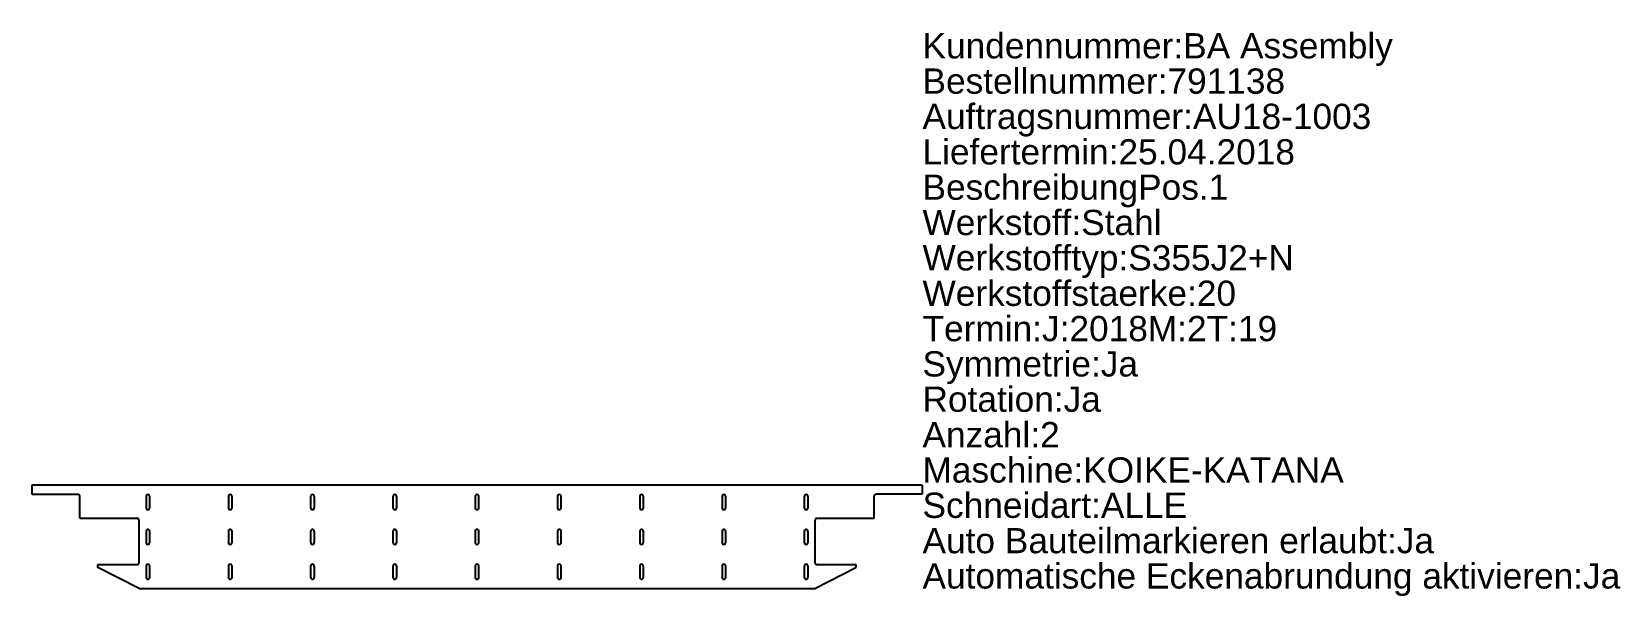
# Model space of a CAD drawing. Extents: x 1476 to 12094, y 2227 to 5999.
import ezdxf

# ---------------------------------------------------------------- set-up
doc = ezdxf.new("R2010")
doc.units = 0
doc.layers.add('Bemassung', color=7, linetype='CONTINUOUS')
doc.layers.add('Schneiden_Uhrzeiger', color=7, linetype='CONTINUOUS')
doc.styles.add('Bemaßung', font='', dxfattribs={"height": 10})
doc.styles.get('Bemaßung').set_extended_font_data('Arial')

msp = doc.modelspace()

# ---------------------------------------------------------------- linework, layer by layer
at = {"layer": 'Schneiden_Uhrzeiger', "color": 93, "linetype": 'CONTINUOUS'}
for p, q in [((1476, 2968), (1476, 2908)), ((7428, 2968), (1476, 2968)), ((1476, 2908), (1786, 2908)), ((1796, 2748), (1796, 2898)), ((2240, 2893), (2240, 2818)), ((2265, 2818), (2265, 2893)), ((2790, 2893), (2790, 2818)), ((2815, 2818), (2815, 2893)), ((3340, 2893), (3340, 2818)), ((3365, 2818), (3365, 2893)), ((3890, 2893), (3890, 2818)), ((3915, 2818), (3915, 2893)), ((4440, 2893), (4440, 2818)), ((4465, 2818), (4465, 2893)), ((4990, 2893), (4990, 2818)), ((5015, 2818), (5015, 2893)), ((5540, 2893), (5540, 2818)), ((5565, 2818), (5565, 2893)), ((6090, 2893), (6090, 2818)), ((6115, 2818), (6115, 2893)), ((6640, 2893), (6640, 2818)), ((6665, 2818), (6665, 2893)), ((7108, 2748), (7108, 2898)), ((7428, 2908), (7118, 2908)), ((7428, 2968), (7428, 2908)), ((1796, 2748), (2181, 2748)), ((2191, 2738), (2191, 2448)), ((2240, 2660), (2240, 2585)), ((2265, 2585), (2265, 2660)), ((2790, 2660), (2790, 2585)), ((2815, 2585), (2815, 2660)), ((3340, 2660), (3340, 2585)), ((3365, 2585), (3365, 2660)), ((3890, 2660), (3890, 2585)), ((3915, 2585), (3915, 2660)), ((4440, 2660), (4440, 2585)), ((4465, 2585), (4465, 2660)), ((4990, 2660), (4990, 2585)), ((5015, 2585), (5015, 2660)), ((5540, 2660), (5540, 2585)), ((5565, 2585), (5565, 2660)), ((6090, 2660), (6090, 2585)), ((6115, 2585), (6115, 2660)), ((6640, 2660), (6640, 2585)), ((6665, 2585), (6665, 2660)), ((6713, 2448), (6713, 2738)), ((6723, 2748), (7108, 2748)), ((1918, 2418), (1918, 2438)), ((1918, 2438), (2181, 2438)), ((2193, 2278), (1918, 2418)), ((2240, 2428), (2240, 2353)), ((2265, 2353), (2265, 2428)), ((2790, 2428), (2790, 2353)), ((2815, 2353), (2815, 2428)), ((3340, 2428), (3340, 2353)), ((3365, 2353), (3365, 2428)), ((3890, 2428), (3890, 2353)), ((3915, 2353), (3915, 2428)), ((4440, 2428), (4440, 2353)), ((4465, 2353), (4465, 2428)), ((4990, 2428), (4990, 2353)), ((5015, 2353), (5015, 2428)), ((5540, 2428), (5540, 2353)), ((5565, 2353), (5565, 2428)), ((6090, 2428), (6090, 2353)), ((6115, 2353), (6115, 2428)), ((6640, 2428), (6640, 2353)), ((6665, 2353), (6665, 2428)), ((6710, 2278), (6985, 2418)), ((6723, 2438), (6985, 2438)), ((6985, 2438), (6985, 2418)), ((2193, 2278), (6710, 2278))]:
    msp.add_line(p, q, dxfattribs=at)
for centre, radius, start, end in [((1786, 2898), 10, 0, 90), ((2252, 2893), 12.5, 0, 180), ((2802, 2893), 12.5, 0, 180), ((3352, 2893), 12.5, 0, 180), ((3902, 2893), 12.5, 0, 180), ((4452, 2893), 12.5, 0, 180), ((5002, 2893), 12.5, 0, 180), ((5552, 2893), 12.5, 0, 180), ((6102, 2893), 12.5, 0, 180), ((6652, 2893), 12.5, 0, 180), ((7118, 2898), 10, 90, 180), ((2252, 2818), 12.5, 180, 360), ((2802, 2818), 12.5, 180, 360), ((3352, 2818), 12.5, 180, 360), ((3902, 2818), 12.5, 180, 360), ((4452, 2818), 12.5, 180, 360), ((5002, 2818), 12.5, 180, 360), ((5552, 2818), 12.5, 180, 360), ((6102, 2818), 12.5, 180, 360), ((6652, 2818), 12.5, 180, 360), ((2181, 2738), 10, 0, 90), ((2252, 2660), 12.5, 0, 180), ((2802, 2660), 12.5, 0, 180), ((3352, 2660), 12.5, 0, 180), ((3902, 2660), 12.5, 0, 180), ((4452, 2660), 12.5, 0, 180), ((5002, 2660), 12.5, 0, 180), ((5552, 2660), 12.5, 0, 180), ((6102, 2660), 12.5, 0, 180), ((6652, 2660), 12.5, 0, 180), ((6723, 2738), 10, 90, 180), ((2252, 2585), 12.5, 180, 360), ((2802, 2585), 12.5, 180, 360), ((3352, 2585), 12.5, 180, 360), ((3902, 2585), 12.5, 180, 360), ((4452, 2585), 12.5, 180, 360), ((5002, 2585), 12.5, 180, 360), ((5552, 2585), 12.5, 180, 360), ((6102, 2585), 12.5, 180, 360), ((6652, 2585), 12.5, 180, 360), ((2181, 2448), 10, 270, 360), ((6723, 2448), 10, 180, 270), ((2252, 2428), 12.5, 0, 180), ((2252, 2353), 12.5, 180, 360), ((2802, 2428), 12.5, 0, 180), ((2802, 2353), 12.5, 180, 360), ((3352, 2428), 12.5, 0, 180), ((3352, 2353), 12.5, 180, 360), ((3902, 2428), 12.5, 0, 180), ((3902, 2353), 12.5, 180, 360), ((4452, 2428), 12.5, 0, 180), ((4452, 2353), 12.5, 180, 360), ((5002, 2428), 12.5, 0, 180), ((5002, 2353), 12.5, 180, 360), ((5552, 2428), 12.5, 0, 180), ((5552, 2353), 12.5, 180, 360), ((6102, 2428), 12.5, 0, 180), ((6102, 2353), 12.5, 180, 360), ((6652, 2428), 12.5, 0, 180), ((6652, 2353), 12.5, 180, 360)]:
    msp.add_arc(centre, radius, start, end, dxfattribs=at)

# ---------------------------------------------------------------- texts
at = {"layer": 'Bemassung', "color": 7, "style": 'Bemaßung'}
for s, height, p in [('Kundennummer:BA Assembly', 168.74, (7430, 5821)), ('Bestellnummer:791138', 168.74, (7430, 5585)), ('Auftragsnummer:AU18-1003', 168.74, (7430, 5349)), ('Liefertermin:25.04.2018', 168.74, (7430, 5112)), ('BeschreibungPos.1', 168.74, (7430, 4876)), ('Werkstoff:Stahl', 168.74, (7430, 4640)), ('Werkstofftyp:S355J2+N', 168.74, (7430, 4404)), ('Werkstoffstaerke:20', 168.74, (7430, 4167)), ('Termin:J:2018M:2T:19', 168.74, (7430, 3931)), ('Symmetrie:Ja', 168.74, (7430, 3695)), ('Rotation:Ja', 168.74, (7430, 3459)), ('Anzahl:2', 168.7, (7430, 3222)), ('Maschine:KOIKE-KATANA', 168.74, (7430, 2986)), ('Schneidart:ALLE', 168.74, (7430, 2750)), ('Auto Bauteilmarkieren erlaubt:Ja', 168.74, (7430, 2514)), ('Automatische Eckenabrundung aktivieren:Ja', 168.74, (7430, 2278))]:
    msp.add_text(s, height=height, dxfattribs=at).set_placement(p)

doc.saveas('drawing.dxf')
